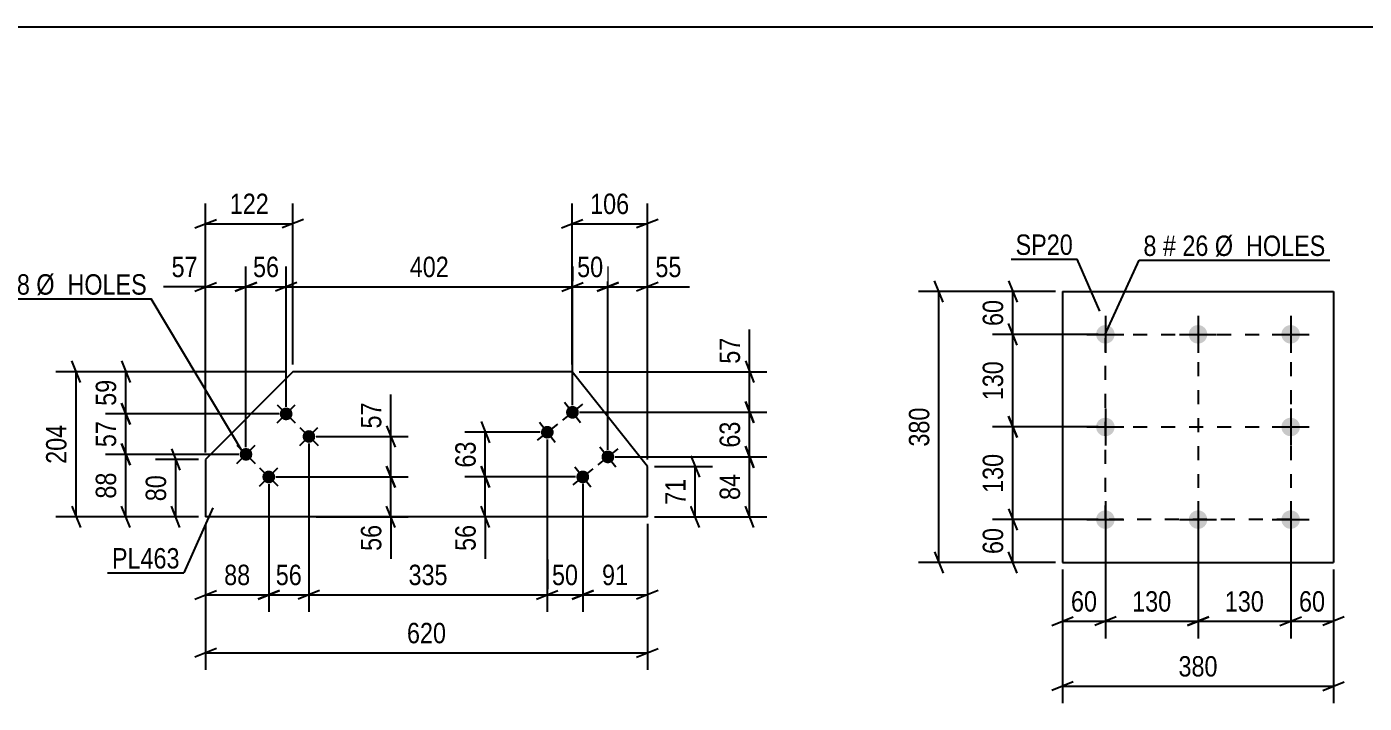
# Model space of a CAD drawing. Header units: millimetres. Extents: x 0 to 1189, y 0 to 841.
# Drawn here: x 353 to 540.7, y 199.9 to 294.8 of the extents above; entities that cross this region are included whole.
import ezdxf

# ---------------------------------------------------------------- set-up
doc = ezdxf.new("R2010")
doc.units = ezdxf.units.MM
doc.linetypes.add('DXK_LINE_DOT2', pattern=[3.9198, 1.9599, -1.9599])
doc.styles.add('Arial Narrow', font='ARIALN.TTF', dxfattribs={"height": 0.2})

# ---------------------------------------------------------------- blocks, each defined once
blk = doc.blocks.new('Part-570348649-55064 - 55063')
at = {"color": 2, "linetype": 'Continuous'}
for p, q in [((498.37, 257.64), (498.37, 219.64)), ((498.37, 257.64), (536.37, 257.64)), ((536.37, 257.64), (536.37, 219.64)), ((498.37, 219.64), (536.37, 219.64))]:
    blk.add_line(p, q, dxfattribs=at)
blk = doc.blocks.new('Bolt-570348649-55065 - 55063')
at = {"linetype": 'Continuous'}
for points in [[(504.37, 252.94, -1), (504.37, 250.34, -1)], [(517.37, 252.94, -1), (517.37, 250.34, -1)], [(530.37, 252.94, -1), (530.37, 250.34, -1)], [(504.37, 239.94, -1), (504.37, 237.34, -1)], [(530.37, 239.94, -1), (530.37, 237.34, -1)], [(504.37, 226.94, -1), (504.37, 224.34, -1)], [(517.37, 226.94, -1), (517.37, 224.34, -1)], [(530.37, 226.94, -1), (530.37, 224.34, -1)]]:
    blk.add_hatch(color=1, dxfattribs=at).paths.add_polyline_path(points)
at = {"color": 1, "linetype": 'Continuous'}
for p, q in [((504.37, 254.24), (504.37, 249.04)), ((517.37, 254.24), (517.37, 249.04)), ((530.37, 254.24), (530.37, 249.04)), ((501.77, 251.64), (506.97, 251.64)), ((514.77, 251.64), (519.97, 251.64)), ((527.77, 251.64), (532.97, 251.64)), ((504.37, 241.24), (504.37, 236.04)), ((530.37, 241.24), (530.37, 236.04)), ((501.77, 238.64), (506.97, 238.64)), ((527.77, 238.64), (532.97, 238.64)), ((504.37, 228.24), (504.37, 223.04)), ((517.37, 228.24), (517.37, 223.04)), ((530.37, 228.24), (530.37, 223.04)), ((501.77, 225.64), (506.97, 225.64)), ((514.77, 225.64), (519.97, 225.64)), ((527.77, 225.64), (532.97, 225.64))]:
    blk.add_line(p, q, dxfattribs=at)
blk = doc.blocks.new('Part-570348649-55357 - 55356')
at = {"color": 2, "linetype": 'Continuous'}
for p, q in [((390.37, 246.4), (378.12, 234.07)), ((429.53, 246.4), (390.37, 246.4)), ((440.1, 233.09), (429.53, 246.4)), ((378.12, 234.07), (378.12, 226.03)), ((440.1, 226.03), (440.1, 233.09)), ((440.1, 226.03), (378.12, 226.03))]:
    blk.add_line(p, q, dxfattribs=at)
blk = doc.blocks.new('Bolt-570348649-55358 - 55356')
at = {"linetype": 'Continuous'}
for points in [[(430.15, 239.99, -1), (429.03, 241.4, -1)], [(426.62, 237.2, -1), (425.51, 238.61, -1)], [(435.12, 233.73, -1), (434, 235.14, -1)], [(431.6, 230.93, -1), (430.48, 232.34, -1)]]:
    blk.add_hatch(color=1, dxfattribs=at).paths.add_polyline_path(points)
at = {"color": 1, "linetype": 'Continuous'}
for p, q in [((428.47, 242.11), (430.71, 239.29)), ((431, 241.82), (428.18, 239.58)), ((427.47, 239.02), (424.66, 236.78)), ((424.95, 239.31), (427.18, 236.49)), ((435.97, 235.55), (433.15, 233.32)), ((433.44, 235.84), (435.68, 233.03)), ((432.45, 232.76), (429.63, 230.52)), ((429.92, 233.05), (432.16, 230.23))]:
    blk.add_line(p, q, dxfattribs=at)
blk = doc.blocks.new('Bolt-570348649-55359 - 55356')
at = {"linetype": 'Continuous'}
for points in [[(390.05, 241.11, -1), (388.78, 239.84, -1)], [(393.24, 237.94, -1), (391.98, 236.67, -1)], [(384.41, 235.44, -1), (383.15, 234.16, -1)], [(387.61, 232.27, -1), (386.34, 230.99, -1)]]:
    blk.add_hatch(color=1, dxfattribs=at).paths.add_polyline_path(points)
at = {"color": 1, "linetype": 'Continuous'}
for p, q in [((388.14, 241.74), (390.69, 239.21)), ((388.15, 239.2), (390.68, 241.75)), ((391.33, 238.57), (393.89, 236.04)), ((391.34, 236.03), (393.88, 238.58)), ((382.5, 236.07), (385.06, 233.53)), ((382.51, 233.52), (385.05, 236.07)), ((385.7, 232.9), (388.25, 230.36)), ((385.7, 230.35), (388.24, 232.9))]:
    blk.add_line(p, q, dxfattribs=at)
blk = doc.blocks.new('Rectangle-570348649-60647 - 55063')
at = {"color": 1, "linetype": 'DXK_LINE_DOT2'}
blk.add_lwpolyline([(504.37, 251.64), (530.37, 251.64), (530.37, 225.64), (504.37, 225.64), (504.37, 251.64)], close=True, dxfattribs=at)
blk = doc.blocks.new('Line-570348649-60657 - 55063')
at = {"color": 1, "linetype": 'DXK_LINE_DOT2'}
blk.add_line((517.37, 251.64), (517.37, 225.64), dxfattribs=at)
blk = doc.blocks.new('Line-570348649-60664 - 55063')
at = {"color": 1, "linetype": 'DXK_LINE_DOT2'}
blk.add_line((504.37, 238.64), (530.37, 238.64), dxfattribs=at)
blk = doc.blocks.new('StraightDimension-570348649-55564 - 55063')
at = {"color": 7, "linetype": 'Continuous'}
for p, q in [((481.61, 256.14), (480.41, 259.14)), ((497.37, 257.64), (478.16, 257.64)), ((481.01, 219.64), (481.01, 257.64)), ((497.37, 219.64), (478.16, 219.64)), ((480.41, 221.14), (481.61, 218.14))]:
    blk.add_line(p, q, dxfattribs=at)
at = {"color": 0}
blk.add_wipeout([(480.26, 241.98), (476.06, 241.98), (476.06, 235.29), (480.26, 235.29)], dxfattribs=at)
at = {"color": 3, "style": 'Arial Narrow'}
blk.add_text('380', height=2.863, rotation=90.0002, dxfattribs=at).set_placement((479.66, 235.89))
blk = doc.blocks.new('StraightDimension-570348649-55568 - 55063')
at = {"color": 7, "linetype": 'Continuous'}
for p, q in [((530.37, 224.64), (530.37, 208.98)), ((536.37, 218.64), (536.37, 208.98)), ((528.87, 210.78), (531.87, 211.98)), ((530.37, 211.38), (536.37, 211.38)), ((537.87, 211.98), (534.87, 210.78))]:
    blk.add_line(p, q, dxfattribs=at)
at = {"color": 0}
blk.add_wipeout([(535.8, 212.13), (535.8, 216.33), (530.94, 216.33), (530.94, 212.13)], dxfattribs=at)
at = {"color": 3, "style": 'Arial Narrow'}
blk.add_text('60', height=2.863, dxfattribs=at).set_placement((531.54, 212.73))
blk = doc.blocks.new('StraightDimension-570348649-55571 - 55063')
at = {"color": 7, "linetype": 'Continuous'}
for p, q in [((504.37, 224.64), (504.37, 208.98)), ((498.37, 218.64), (498.37, 208.98)), ((496.87, 210.78), (499.87, 211.98)), ((498.37, 211.38), (504.37, 211.38)), ((505.87, 211.98), (502.87, 210.78))]:
    blk.add_line(p, q, dxfattribs=at)
at = {"color": 0}
blk.add_wipeout([(503.8, 212.13), (503.8, 216.33), (498.94, 216.33), (498.94, 212.13)], dxfattribs=at)
at = {"color": 3, "style": 'Arial Narrow'}
blk.add_text('60', height=2.863, dxfattribs=at).set_placement((499.54, 212.73))
blk = doc.blocks.new('StraightDimension-570348649-55584 - 55063')
at = {"color": 7, "linetype": 'Continuous'}
for p, q in [((498.37, 218.64), (498.37, 199.87)), ((536.37, 218.64), (536.37, 199.87)), ((499.87, 202.87), (496.87, 201.67)), ((534.87, 201.67), (537.87, 202.87)), ((498.37, 202.27), (536.37, 202.27))]:
    blk.add_line(p, q, dxfattribs=at)
at = {"color": 0}
blk.add_wipeout([(520.71, 203.02), (520.71, 207.22), (514.03, 207.22), (514.03, 203.02)], dxfattribs=at)
at = {"color": 3, "style": 'Arial Narrow'}
blk.add_text('380', height=2.863, dxfattribs=at).set_placement((514.63, 203.62))
blk = doc.blocks.new('StraightDimension-570348649-60598 - 55063')
at = {"color": 7, "linetype": 'Continuous'}
for p, q in [((490.77, 259.14), (491.97, 256.14)), ((497.37, 257.64), (488.52, 257.64)), ((491.37, 251.64), (491.37, 257.64)), ((503.37, 251.64), (488.52, 251.64)), ((491.97, 250.14), (490.77, 253.14))]:
    blk.add_line(p, q, dxfattribs=at)
at = {"color": 0}
blk.add_wipeout([(490.62, 257.06), (486.42, 257.06), (486.42, 252.21), (490.62, 252.21)], dxfattribs=at)
at = {"color": 3, "style": 'Arial Narrow'}
blk.add_text('60', height=2.863, rotation=90.0002, dxfattribs=at).set_placement((490.02, 252.81))
blk = doc.blocks.new('StraightDimension-570348649-60601 - 55063')
at = {"color": 7, "linetype": 'Continuous'}
for p, q in [((490.77, 227.14), (491.97, 224.14)), ((503.37, 225.64), (488.52, 225.64)), ((491.37, 219.64), (491.37, 225.64)), ((497.37, 219.64), (488.52, 219.64)), ((491.97, 218.14), (490.77, 221.14))]:
    blk.add_line(p, q, dxfattribs=at)
at = {"color": 0}
blk.add_wipeout([(490.62, 225.06), (486.42, 225.06), (486.42, 220.21), (490.62, 220.21)], dxfattribs=at)
at = {"color": 3, "style": 'Arial Narrow'}
blk.add_text('60', height=2.863, rotation=90.0002, dxfattribs=at).set_placement((490.02, 220.81))
blk = doc.blocks.new('StraightDimension-570348649-73463 - 55063')
at = {"color": 7, "linetype": 'Continuous'}
for p, q in [((504.37, 224.64), (504.37, 208.98)), ((517.37, 224.64), (517.37, 208.98)), ((505.87, 211.98), (502.87, 210.78)), ((504.37, 211.38), (517.37, 211.38)), ((515.87, 210.78), (518.87, 211.98))]:
    blk.add_line(p, q, dxfattribs=at)
at = {"color": 0}
blk.add_wipeout([(514.21, 212.13), (514.21, 216.33), (507.53, 216.33), (507.53, 212.13)], dxfattribs=at)
at = {"color": 3, "style": 'Arial Narrow'}
blk.add_text('130', height=2.863, dxfattribs=at).set_placement((508.13, 212.73))
blk = doc.blocks.new('StraightDimension-570348649-73465 - 55063')
at = {"color": 7, "linetype": 'Continuous'}
for p, q in [((517.37, 224.64), (517.37, 208.98)), ((530.37, 224.64), (530.37, 208.98)), ((518.87, 211.98), (515.87, 210.78)), ((517.37, 211.38), (530.37, 211.38)), ((528.87, 210.78), (531.87, 211.98))]:
    blk.add_line(p, q, dxfattribs=at)
at = {"color": 0}
blk.add_wipeout([(527.21, 212.13), (527.21, 216.33), (520.53, 216.33), (520.53, 212.13)], dxfattribs=at)
at = {"color": 3, "style": 'Arial Narrow'}
blk.add_text('130', height=2.863, dxfattribs=at).set_placement((521.13, 212.73))
blk = doc.blocks.new('StraightDimension-570348649-73485 - 55063')
at = {"color": 7, "linetype": 'Continuous'}
for p, q in [((503.37, 238.64), (488.52, 238.64)), ((491.97, 237.14), (490.77, 240.14)), ((491.37, 225.64), (491.37, 238.64)), ((490.77, 227.14), (491.97, 224.14)), ((503.37, 225.64), (488.52, 225.64))]:
    blk.add_line(p, q, dxfattribs=at)
at = {"color": 0}
blk.add_wipeout([(490.62, 235.48), (486.42, 235.48), (486.42, 228.79), (490.62, 228.79)], dxfattribs=at)
at = {"color": 3, "style": 'Arial Narrow'}
blk.add_text('130', height=2.863, rotation=90.0002, dxfattribs=at).set_placement((490.02, 229.39))
blk = doc.blocks.new('StraightDimension-570348649-73487 - 55063')
at = {"color": 7, "linetype": 'Continuous'}
for p, q in [((503.37, 251.64), (488.52, 251.64)), ((491.97, 250.14), (490.77, 253.14)), ((491.37, 238.64), (491.37, 251.64)), ((503.37, 238.64), (488.52, 238.64)), ((490.77, 240.14), (491.97, 237.14))]:
    blk.add_line(p, q, dxfattribs=at)
at = {"color": 0}
blk.add_wipeout([(490.62, 248.48), (486.42, 248.48), (486.42, 241.79), (490.62, 241.79)], dxfattribs=at)
at = {"color": 3, "style": 'Arial Narrow'}
blk.add_text('130', height=2.863, rotation=90.0002, dxfattribs=at).set_placement((490.02, 242.39))
blk = doc.blocks.new('StraightDimension-570348649-54243 - 49615')
at = {"color": 7, "linetype": 'Continuous'}
blk.add_line((132.52, 294.8), (986.15, 294.8), dxfattribs=at)
blk = doc.blocks.new('StraightDimension-570348649-59912 - 55356')
at = {"color": 7, "linetype": 'Continuous'}
for p, q in [((366.31, 247.9), (367.51, 244.9)), ((389.37, 246.4), (364.06, 246.4)), ((366.91, 240.47), (366.91, 246.4)), ((388.42, 240.47), (364.06, 240.47)), ((367.51, 238.97), (366.31, 241.97))]:
    blk.add_line(p, q, dxfattribs=at)
at = {"color": 0}
blk.add_wipeout([(366.16, 245.87), (361.96, 245.87), (361.96, 241.01), (366.16, 241.01)], dxfattribs=at)
at = {"color": 3, "style": 'Arial Narrow'}
blk.add_text('59', height=2.863, rotation=90.0002, dxfattribs=at).set_placement((365.56, 241.61))
blk = doc.blocks.new('StraightDimension-570348649-59814 - 55356')
at = {"color": 7, "linetype": 'Continuous'}
for p, q in [((378.12, 235.07), (378.12, 270.02)), ((390.37, 247.4), (390.37, 270.02)), ((376.62, 266.57), (379.62, 267.77)), ((378.12, 267.17), (390.37, 267.17)), ((391.87, 267.77), (388.87, 266.57))]:
    blk.add_line(p, q, dxfattribs=at)
at = {"color": 0}
blk.add_wipeout([(387.59, 267.92), (387.59, 272.12), (380.9, 272.12), (380.9, 267.92)], dxfattribs=at)
at = {"color": 3, "style": 'Arial Narrow'}
blk.add_text('122', height=2.863, dxfattribs=at).set_placement((381.5, 268.52))
blk = doc.blocks.new('StraightDimension-570348649-59846 - 55356')
at = {"color": 7, "linetype": 'Continuous'}
for p, q in [((383.78, 235.8), (383.78, 261.17)), ((389.42, 241.47), (389.42, 261.17)), ((382.28, 257.72), (385.28, 258.92)), ((383.78, 258.32), (389.42, 258.32)), ((390.92, 258.92), (387.92, 257.72))]:
    blk.add_line(p, q, dxfattribs=at)
at = {"color": 0}
blk.add_wipeout([(389.03, 259.07), (389.03, 263.27), (384.17, 263.27), (384.17, 259.07)], dxfattribs=at)
at = {"color": 3, "style": 'Arial Narrow'}
blk.add_text('56', height=2.863, dxfattribs=at).set_placement((384.77, 259.67))
blk = doc.blocks.new('StraightDimension-570348649-60036 - 55356')
at = {"color": 7, "linetype": 'Continuous'}
for p, q in [((416.76, 233.14), (417.96, 230.14)), ((430.04, 231.64), (414.51, 231.64)), ((417.36, 226.03), (417.36, 231.64)), ((417.96, 224.53), (416.76, 227.53)), ((430.04, 226.03), (414.51, 226.03))]:
    blk.add_line(p, q, dxfattribs=at)
at = {"color": 0}
blk.add_wipeout([(416.61, 225.5), (412.41, 225.5), (412.41, 220.65), (416.61, 220.65)], dxfattribs=at)
at = {"color": 7, "linetype": 'Continuous'}
blk.add_line((417.36, 226.03), (417.36, 220.12), dxfattribs=at)
blk.add_line((417.36, 226.03), (417.36, 220.12), dxfattribs=at)
at = {"color": 3, "style": 'Arial Narrow'}
blk.add_text('56', height=2.863, rotation=90.0002, dxfattribs=at).set_placement((416.01, 221.25))
blk = doc.blocks.new('StraightDimension-570348649-59972 - 55356')
at = {"color": 7, "linetype": 'Continuous'}
for p, q in [((392.61, 236.3), (392.61, 212.7)), ((386.97, 230.63), (386.97, 212.7)), ((385.47, 214.5), (388.47, 215.7)), ((386.97, 215.1), (392.61, 215.1)), ((394.11, 215.7), (391.11, 214.5))]:
    blk.add_line(p, q, dxfattribs=at)
at = {"color": 0}
blk.add_wipeout([(392.22, 215.85), (392.22, 220.05), (387.36, 220.05), (387.36, 215.85)], dxfattribs=at)
at = {"color": 3, "style": 'Arial Narrow'}
blk.add_text('56', height=2.863, dxfattribs=at).set_placement((387.96, 216.45))
blk = doc.blocks.new('StraightDimension-570348649-59913 - 55356')
at = {"color": 7, "linetype": 'Continuous'}
for p, q in [((388.42, 240.47), (364.06, 240.47)), ((366.31, 241.97), (367.51, 238.97)), ((366.91, 234.8), (366.91, 240.47)), ((382.78, 234.8), (364.06, 234.8)), ((367.51, 233.3), (366.31, 236.3))]:
    blk.add_line(p, q, dxfattribs=at)
at = {"color": 0}
blk.add_wipeout([(366.16, 240.06), (361.96, 240.06), (361.96, 235.21), (366.16, 235.21)], dxfattribs=at)
at = {"color": 3, "style": 'Arial Narrow'}
blk.add_text('57', height=2.863, rotation=90.0002, dxfattribs=at).set_placement((365.56, 235.81))
blk = doc.blocks.new('StraightDimension-570348649-59812 - 55356')
at = {"color": 7, "linetype": 'Continuous'}
for p, q in [((429.53, 247.4), (429.53, 270.02)), ((440.1, 234.09), (440.1, 270.02)), ((428.03, 266.57), (431.03, 267.77)), ((429.53, 267.17), (440.1, 267.17)), ((441.6, 267.77), (438.6, 266.57))]:
    blk.add_line(p, q, dxfattribs=at)
at = {"color": 0}
blk.add_wipeout([(438.16, 267.92), (438.16, 272.12), (431.47, 272.12), (431.47, 267.92)], dxfattribs=at)
at = {"color": 3, "style": 'Arial Narrow'}
blk.add_text('106', height=2.863, dxfattribs=at).set_placement((432.07, 268.52))
blk = doc.blocks.new('StraightDimension-570348649-59843 - 55356')
at = {"color": 7, "linetype": 'Continuous'}
for p, q in [((434.56, 235.43), (434.56, 261.17)), ((440.1, 234.09), (440.1, 261.17)), ((433.06, 257.72), (436.06, 258.92)), ((434.56, 258.32), (440.1, 258.32)), ((441.6, 258.92), (438.6, 257.72))]:
    blk.add_line(p, q, dxfattribs=at)
at = {"color": 0}
blk.add_wipeout([(445.48, 259.07), (445.48, 263.27), (440.63, 263.27), (440.63, 259.07)], dxfattribs=at)
at = {"color": 7, "linetype": 'Continuous'}
blk.add_line((440.1, 258.32), (446.01, 258.32), dxfattribs=at)
blk.add_line((440.1, 258.32), (446.01, 258.32), dxfattribs=at)
at = {"color": 3, "style": 'Arial Narrow'}
blk.add_text('55', height=2.863, dxfattribs=at).set_placement((441.23, 259.67))
blk = doc.blocks.new('StraightDimension-570348649-59844 - 55356')
at = {"color": 7, "linetype": 'Continuous'}
for p, q in [((429.59, 241.7), (429.59, 261.17)), ((434.56, 235.43), (434.56, 261.17)), ((428.09, 257.72), (431.09, 258.92)), ((429.59, 258.32), (434.56, 258.32)), ((436.06, 258.92), (433.06, 257.72))]:
    blk.add_line(p, q, dxfattribs=at)
at = {"color": 0}
blk.add_wipeout([(434.5, 259.07), (434.5, 263.27), (429.65, 263.27), (429.65, 259.07)], dxfattribs=at)
at = {"color": 3, "style": 'Arial Narrow'}
blk.add_text('50', height=2.863, dxfattribs=at).set_placement((430.25, 259.67))
blk = doc.blocks.new('StraightDimension-570348649-59845 - 55356')
at = {"color": 7, "linetype": 'Continuous'}
for p, q in [((389.42, 241.47), (389.42, 261.17)), ((429.59, 241.7), (429.59, 261.17)), ((390.92, 258.92), (387.92, 257.72)), ((389.42, 258.32), (429.59, 258.32)), ((428.09, 257.72), (431.09, 258.92))]:
    blk.add_line(p, q, dxfattribs=at)
at = {"color": 0}
blk.add_wipeout([(412.84, 259.07), (412.84, 263.27), (406.16, 263.27), (406.16, 259.07)], dxfattribs=at)
at = {"color": 3, "style": 'Arial Narrow'}
blk.add_text('402', height=2.863, dxfattribs=at).set_placement((406.76, 259.67))
blk = doc.blocks.new('StraightDimension-570348649-59970 - 55356')
at = {"color": 7, "linetype": 'Continuous'}
for p, q in [((426.06, 236.9), (426.06, 212.7)), ((431.04, 230.64), (431.04, 212.7)), ((424.56, 214.5), (427.56, 215.7)), ((426.06, 215.1), (431.04, 215.1)), ((432.54, 215.7), (429.54, 214.5))]:
    blk.add_line(p, q, dxfattribs=at)
at = {"color": 0}
blk.add_wipeout([(430.98, 215.85), (430.98, 220.05), (426.12, 220.05), (426.12, 215.85)], dxfattribs=at)
at = {"color": 3, "style": 'Arial Narrow'}
blk.add_text('50', height=2.863, dxfattribs=at).set_placement((426.72, 216.45))
blk = doc.blocks.new('StraightDimension-570348649-59847 - 55356')
at = {"color": 7, "linetype": 'Continuous'}
for p, q in [((378.12, 235.07), (378.12, 261.17)), ((383.78, 235.8), (383.78, 261.17)), ((376.62, 257.72), (379.62, 258.92)), ((378.12, 258.32), (383.78, 258.32)), ((385.28, 258.92), (382.28, 257.72))]:
    blk.add_line(p, q, dxfattribs=at)
at = {"color": 0}
blk.add_wipeout([(377.6, 259.07), (377.6, 263.27), (372.74, 263.27), (372.74, 259.07)], dxfattribs=at)
at = {"color": 7, "linetype": 'Continuous'}
blk.add_line((378.12, 258.32), (372.22, 258.32), dxfattribs=at)
blk.add_line((378.12, 258.32), (372.22, 258.32), dxfattribs=at)
at = {"color": 3, "style": 'Arial Narrow'}
blk.add_text('57', height=2.863, dxfattribs=at).set_placement((373.34, 259.67))
blk = doc.blocks.new('StraightDimension-570348649-59969 - 55356')
at = {"color": 7, "linetype": 'Continuous'}
for p, q in [((431.04, 230.64), (431.04, 212.7)), ((440.1, 225.03), (440.1, 212.7)), ((429.54, 214.5), (432.54, 215.7)), ((431.04, 215.1), (440.1, 215.1)), ((441.6, 215.7), (438.6, 214.5))]:
    blk.add_line(p, q, dxfattribs=at)
at = {"color": 0}
blk.add_wipeout([(438, 215.85), (438, 220.05), (433.14, 220.05), (433.14, 215.85)], dxfattribs=at)
at = {"color": 3, "style": 'Arial Narrow'}
blk.add_text('91', height=2.863, dxfattribs=at).set_placement((433.74, 216.45))
blk = doc.blocks.new('StraightDimension-570348649-59905 - 55356')
at = {"color": 7, "linetype": 'Continuous'}
for p, q in [((373.32, 235.57), (374.52, 232.57)), ((377.12, 234.07), (371.07, 234.07)), ((373.92, 226.03), (373.92, 234.07)), ((374.52, 224.53), (373.32, 227.53)), ((377.12, 226.03), (371.07, 226.03))]:
    blk.add_line(p, q, dxfattribs=at)
at = {"color": 0}
blk.add_wipeout([(373.17, 232.48), (368.97, 232.48), (368.97, 227.62), (373.17, 227.62)], dxfattribs=at)
at = {"color": 3, "style": 'Arial Narrow'}
blk.add_text('80', height=2.863, rotation=90.0002, dxfattribs=at).set_placement((372.57, 228.22))
blk = doc.blocks.new('StraightDimension-570348649-59914 - 55356')
at = {"color": 7, "linetype": 'Continuous'}
for p, q in [((382.78, 234.8), (364.06, 234.8)), ((366.31, 236.3), (367.51, 233.3)), ((366.91, 226.03), (366.91, 234.8)), ((367.51, 224.53), (366.31, 227.53)), ((377.12, 226.03), (364.06, 226.03))]:
    blk.add_line(p, q, dxfattribs=at)
at = {"color": 0}
blk.add_wipeout([(366.16, 232.84), (361.96, 232.84), (361.96, 227.99), (366.16, 227.99)], dxfattribs=at)
at = {"color": 3, "style": 'Arial Narrow'}
blk.add_text('88', height=2.863, rotation=90.0002, dxfattribs=at).set_placement((365.56, 228.59))
blk = doc.blocks.new('StraightDimension-570348649-59935 - 55356')
at = {"color": 7, "linetype": 'Continuous'}
for p, q in [((453.85, 247.9), (455.05, 244.9)), ((430.53, 246.4), (456.85, 246.4)), ((454.45, 240.7), (454.45, 246.4)), ((455.05, 239.2), (453.85, 242.2)), ((430.59, 240.7), (456.85, 240.7))]:
    blk.add_line(p, q, dxfattribs=at)
at = {"color": 0}
blk.add_wipeout([(453.7, 251.78), (449.5, 251.78), (449.5, 246.92), (453.7, 246.92)], dxfattribs=at)
at = {"color": 7, "linetype": 'Continuous'}
blk.add_line((454.45, 246.4), (454.45, 252.31), dxfattribs=at)
blk.add_line((454.45, 246.4), (454.45, 252.31), dxfattribs=at)
at = {"color": 3, "style": 'Arial Narrow'}
blk.add_text('57', height=2.863, rotation=90.0002, dxfattribs=at).set_placement((453.1, 247.52))
blk = doc.blocks.new('StraightDimension-570348649-59936 - 55356')
at = {"color": 7, "linetype": 'Continuous'}
for p, q in [((453.85, 242.2), (455.05, 239.2)), ((430.59, 240.7), (456.85, 240.7)), ((454.45, 234.43), (454.45, 240.7)), ((455.05, 232.93), (453.85, 235.93)), ((435.56, 234.43), (456.85, 234.43))]:
    blk.add_line(p, q, dxfattribs=at)
at = {"color": 0}
blk.add_wipeout([(453.7, 240), (449.5, 240), (449.5, 235.14), (453.7, 235.14)], dxfattribs=at)
at = {"color": 3, "style": 'Arial Narrow'}
blk.add_text('63', height=2.863, rotation=90.0002, dxfattribs=at).set_placement((453.1, 235.74))
blk = doc.blocks.new('StraightDimension-570348649-59937 - 55356')
at = {"color": 7, "linetype": 'Continuous'}
for p, q in [((453.85, 235.93), (455.05, 232.93)), ((435.56, 234.43), (456.85, 234.43)), ((454.45, 226.03), (454.45, 234.43)), ((455.05, 224.53), (453.85, 227.53)), ((441.1, 226.03), (456.85, 226.03))]:
    blk.add_line(p, q, dxfattribs=at)
at = {"color": 0}
blk.add_wipeout([(453.7, 232.66), (449.5, 232.66), (449.5, 227.8), (453.7, 227.8)], dxfattribs=at)
at = {"color": 3, "style": 'Arial Narrow'}
blk.add_text('84', height=2.863, rotation=90.0002, dxfattribs=at).set_placement((453.1, 228.4))
blk = doc.blocks.new('StraightDimension-570348649-59958 - 55356')
at = {"color": 7, "linetype": 'Continuous'}
for p, q in [((441.1, 233.09), (449.22, 233.09)), ((446.22, 234.59), (447.42, 231.59)), ((446.82, 226.03), (446.82, 233.09)), ((447.42, 224.53), (446.22, 227.53)), ((441.1, 226.03), (449.22, 226.03))]:
    blk.add_line(p, q, dxfattribs=at)
at = {"color": 0}
blk.add_wipeout([(446.07, 231.99), (441.87, 231.99), (441.87, 227.13), (446.07, 227.13)], dxfattribs=at)
at = {"color": 3, "style": 'Arial Narrow'}
blk.add_text('71', height=2.863, rotation=90.0002, dxfattribs=at).set_placement((445.47, 227.73))
blk = doc.blocks.new('StraightDimension-570348649-60035 - 55356')
at = {"color": 7, "linetype": 'Continuous'}
for p, q in [((416.76, 239.4), (417.96, 236.4)), ((425.06, 237.9), (414.51, 237.9)), ((417.36, 231.64), (417.36, 237.9)), ((417.96, 230.14), (416.76, 233.14)), ((430.04, 231.64), (414.51, 231.64))]:
    blk.add_line(p, q, dxfattribs=at)
at = {"color": 0}
blk.add_wipeout([(416.61, 237.2), (412.41, 237.2), (412.41, 232.34), (416.61, 232.34)], dxfattribs=at)
at = {"color": 3, "style": 'Arial Narrow'}
blk.add_text('63', height=2.863, rotation=90.0002, dxfattribs=at).set_placement((416.01, 232.94))
blk = doc.blocks.new('StraightDimension-570348649-59971 - 55356')
at = {"color": 7, "linetype": 'Continuous'}
for p, q in [((426.06, 236.9), (426.06, 212.7)), ((392.61, 236.3), (392.61, 212.7)), ((394.11, 215.7), (391.11, 214.5)), ((392.61, 215.1), (426.06, 215.1)), ((424.56, 214.5), (427.56, 215.7))]:
    blk.add_line(p, q, dxfattribs=at)
at = {"color": 0}
blk.add_wipeout([(412.68, 215.85), (412.68, 220.05), (405.99, 220.05), (405.99, 215.85)], dxfattribs=at)
at = {"color": 3, "style": 'Arial Narrow'}
blk.add_text('335', height=2.863, dxfattribs=at).set_placement((406.59, 216.45))
blk = doc.blocks.new('StraightDimension-570348649-59973 - 55356')
at = {"color": 7, "linetype": 'Continuous'}
for p, q in [((386.97, 230.63), (386.97, 212.7)), ((378.12, 225.03), (378.12, 212.7)), ((376.62, 214.5), (379.62, 215.7)), ((378.12, 215.1), (386.97, 215.1)), ((388.47, 215.7), (385.47, 214.5))]:
    blk.add_line(p, q, dxfattribs=at)
at = {"color": 0}
blk.add_wipeout([(384.98, 215.85), (384.98, 220.05), (380.12, 220.05), (380.12, 215.85)], dxfattribs=at)
at = {"color": 3, "style": 'Arial Narrow'}
blk.add_text('88', height=2.863, dxfattribs=at).set_placement((380.72, 216.45))
blk = doc.blocks.new('StraightDimension-570348649-60006 - 55356')
at = {"color": 7, "linetype": 'Continuous'}
for p, q in [((378.12, 225.03), (378.12, 204.54)), ((440.1, 225.03), (440.1, 204.54)), ((379.62, 207.54), (376.62, 206.34)), ((378.12, 206.94), (440.1, 206.94)), ((438.6, 206.34), (441.6, 207.54))]:
    blk.add_line(p, q, dxfattribs=at)
at = {"color": 0}
blk.add_wipeout([(412.46, 207.69), (412.46, 211.89), (405.77, 211.89), (405.77, 207.69)], dxfattribs=at)
at = {"color": 3, "style": 'Arial Narrow'}
blk.add_text('620', height=2.863, dxfattribs=at).set_placement((406.37, 208.29))
blk = doc.blocks.new('StraightDimension-570348649-60011 - 55356')
at = {"color": 7, "linetype": 'Continuous'}
for p, q in [((403.52, 238.8), (404.72, 235.8)), ((393.61, 237.3), (406.52, 237.3)), ((404.12, 231.63), (404.12, 237.3)), ((404.72, 230.13), (403.52, 233.13)), ((387.97, 231.63), (406.52, 231.63))]:
    blk.add_line(p, q, dxfattribs=at)
at = {"color": 0}
blk.add_wipeout([(403.37, 242.69), (399.17, 242.69), (399.17, 237.83), (403.37, 237.83)], dxfattribs=at)
at = {"color": 7, "linetype": 'Continuous'}
blk.add_line((404.12, 237.3), (404.12, 243.21), dxfattribs=at)
blk.add_line((404.12, 237.3), (404.12, 243.21), dxfattribs=at)
at = {"color": 3, "style": 'Arial Narrow'}
blk.add_text('57', height=2.863, rotation=90.0002, dxfattribs=at).set_placement((402.77, 238.43))
blk = doc.blocks.new('StraightDimension-570348649-60012 - 55356')
at = {"color": 7, "linetype": 'Continuous'}
for p, q in [((403.52, 233.13), (404.72, 230.13)), ((387.97, 231.63), (406.52, 231.63)), ((404.12, 226.03), (404.12, 231.63)), ((404.72, 224.53), (403.52, 227.53)), ((393.61, 226.03), (406.52, 226.03))]:
    blk.add_line(p, q, dxfattribs=at)
at = {"color": 0}
blk.add_wipeout([(403.37, 225.5), (399.17, 225.5), (399.17, 220.65), (403.37, 220.65)], dxfattribs=at)
at = {"color": 7, "linetype": 'Continuous'}
blk.add_line((404.12, 226.03), (404.12, 220.12), dxfattribs=at)
blk.add_line((404.12, 226.03), (404.12, 220.12), dxfattribs=at)
at = {"color": 3, "style": 'Arial Narrow'}
blk.add_text('56', height=2.863, rotation=90.0002, dxfattribs=at).set_placement((402.77, 221.25))
blk = doc.blocks.new('StraightDimension-570348649-60066 - 55356')
at = {"color": 7, "linetype": 'Continuous'}
for p, q in [((360.54, 244.9), (359.34, 247.9)), ((389.37, 246.4), (357.09, 246.4)), ((359.94, 226.03), (359.94, 246.4)), ((359.34, 227.53), (360.54, 224.53)), ((377.12, 226.03), (357.09, 226.03))]:
    blk.add_line(p, q, dxfattribs=at)
at = {"color": 0}
blk.add_wipeout([(359.19, 239.56), (354.99, 239.56), (354.99, 232.87), (359.19, 232.87)], dxfattribs=at)
at = {"color": 3, "style": 'Arial Narrow'}
blk.add_text('204', height=2.863, rotation=90.0002, dxfattribs=at).set_placement((358.59, 233.47))
blk = doc.blocks.new('Mark-570348649-60639 - 55063')
at = {"color": 0}
blk.add_wipeout([(499.81, 262.79), (499.81, 265.79), (491.77, 265.79), (491.77, 262.79)], dxfattribs=at)
blk.add_wipeout([(499.81, 262.79), (499.81, 265.79), (491.77, 265.79), (491.77, 262.79)], dxfattribs=at)
at = {"color": 30, "linetype": 'Continuous'}
for p in [(491.17, 262.19), (503.61, 254.88)]:
    blk.add_line(p, (500.41, 262.19), dxfattribs=at)
at = {"color": 3, "style": 'Arial Narrow'}
blk.add_text('SP20', height=2.863, dxfattribs=at).set_placement((491.77, 262.79))
blk = doc.blocks.new('Mark-570348649-56359 - 55063')
at = {"color": 0}
blk.add_wipeout([(511.54, 262.64), (511.54, 265.64), (509.71, 265.64), (509.71, 262.64)], dxfattribs=at)
blk.add_wipeout([(511.54, 262.64), (511.54, 265.64), (509.71, 265.64), (509.71, 262.64)], dxfattribs=at)
at = {"color": 7, "linetype": 'Continuous'}
blk.add_line((504.27, 251.52), (509.11, 262.04), dxfattribs=at)
at = {"color": 3, "style": 'Arial Narrow'}
blk.add_text('8', height=2.86, dxfattribs=at).set_placement((509.71, 262.64))
at = {"color": 0}
blk.add_wipeout([(514.27, 262.64), (514.27, 265.64), (512.44, 265.64), (512.44, 262.64)], dxfattribs=at)
blk.add_wipeout([(514.27, 262.64), (514.27, 265.64), (512.44, 265.64), (512.44, 262.64)], dxfattribs=at)
blk.add_wipeout([(518.83, 262.64), (518.83, 265.64), (515.17, 265.64), (515.17, 262.64)], dxfattribs=at)
blk.add_wipeout([(518.83, 262.64), (518.83, 265.64), (515.17, 265.64), (515.17, 262.64)], dxfattribs=at)
at = {"color": 3, "style": 'Arial Narrow'}
for s, height, p in [('#', 2.86, (512.44, 262.64)), ('26', 2.863, (515.17, 262.64))]:
    blk.add_text(s, height=height, dxfattribs=at).set_placement(p)
at = {"color": 0}
blk.add_wipeout([(535.25, 262.64), (535.25, 265.64), (519.73, 265.64), (519.73, 262.64)], dxfattribs=at)
blk.add_wipeout([(535.25, 262.64), (535.25, 265.64), (519.73, 265.64), (519.73, 262.64)], dxfattribs=at)
at = {"color": 7, "linetype": 'Continuous'}
blk.add_line((509.11, 262.04), (535.85, 262.04), dxfattribs=at)
at = {"color": 3, "style": 'Arial Narrow'}
blk.add_text('Ø  HOLES', height=2.863, dxfattribs=at).set_placement((519.73, 262.64))
blk = doc.blocks.new('MarkSet-570348649-59801 - 55356')
at = {"color": 0}
blk.add_wipeout([(346.18, 257.21), (346.18, 260.21), (344.35, 260.21), (344.35, 257.21)], dxfattribs=at)
blk.add_wipeout([(346.18, 257.21), (346.18, 260.21), (344.35, 260.21), (344.35, 257.21)], dxfattribs=at)
at = {"color": 3, "style": 'Arial Narrow'}
blk.add_text('8', height=2.86, dxfattribs=at).set_placement((344.35, 257.21))
at = {"color": 0}
blk.add_wipeout([(348.91, 257.21), (348.91, 260.21), (347.08, 260.21), (347.08, 257.21)], dxfattribs=at)
blk.add_wipeout([(348.91, 257.21), (348.91, 260.21), (347.08, 260.21), (347.08, 257.21)], dxfattribs=at)
blk.add_wipeout([(353.46, 257.21), (353.46, 260.21), (349.81, 260.21), (349.81, 257.21)], dxfattribs=at)
blk.add_wipeout([(353.46, 257.21), (353.46, 260.21), (349.81, 260.21), (349.81, 257.21)], dxfattribs=at)
at = {"color": 3, "style": 'Arial Narrow'}
for s, height, p in [('#', 2.86, (347.08, 257.21)), ('18', 2.863, (349.81, 257.21))]:
    blk.add_text(s, height=height, dxfattribs=at).set_placement(p)
at = {"color": 0}
blk.add_wipeout([(369.89, 257.21), (369.89, 260.21), (354.36, 260.21), (354.36, 257.21)], dxfattribs=at)
blk.add_wipeout([(369.89, 257.21), (369.89, 260.21), (354.36, 260.21), (354.36, 257.21)], dxfattribs=at)
at = {"color": 7, "linetype": 'Continuous'}
for p in [(343.75, 256.61), (383.65, 234.55)]:
    blk.add_line(p, (370.49, 256.61), dxfattribs=at)
at = {"color": 3, "style": 'Arial Narrow'}
blk.add_text('Ø  HOLES', height=2.863, dxfattribs=at).set_placement((354.36, 257.21))
blk = doc.blocks.new('Mark-570348649-56419 - 55356')
at = {"color": 0}
blk.add_wipeout([(374.47, 218.78), (374.47, 221.78), (364.97, 221.78), (364.97, 218.78)], dxfattribs=at)
blk.add_wipeout([(374.47, 218.78), (374.47, 221.78), (364.97, 221.78), (364.97, 218.78)], dxfattribs=at)
at = {"color": 30, "linetype": 'Continuous'}
for p in [(379.12, 227.29), (364.37, 218.18)]:
    blk.add_line(p, (375.07, 218.18), dxfattribs=at)
at = {"color": 3, "style": 'Arial Narrow'}
blk.add_text('PL463', height=2.863, dxfattribs=at).set_placement((364.97, 218.78))

msp = doc.modelspace()

# ---------------------------------------------------------------- block references
for name in ['StraightDimension-570348649-54243 - 49615', 'StraightDimension-570348649-55564 - 55063', 'Part-570348649-55064 - 55063', 'Bolt-570348649-55065 - 55063', 'Rectangle-570348649-60647 - 55063', 'Line-570348649-60657 - 55063', 'Part-570348649-55357 - 55356', 'Bolt-570348649-55358 - 55356', 'Bolt-570348649-55359 - 55356', 'Line-570348649-60664 - 55063']:
    msp.add_blockref(name, (0, 0))

# ---------------------------------------------------------------- next in the draw order: block references
for name in ['StraightDimension-570348649-59812 - 55356', 'StraightDimension-570348649-60598 - 55063', 'StraightDimension-570348649-59912 - 55356', 'StraightDimension-570348649-60036 - 55356', 'StraightDimension-570348649-55571 - 55063', 'StraightDimension-570348649-55568 - 55063']:
    msp.add_blockref(name, (0, 0))

# ---------------------------------------------------------------- next in the draw order: block references
for name in ['StraightDimension-570348649-59814 - 55356', 'Mark-570348649-60639 - 55063', 'StraightDimension-570348649-59843 - 55356', 'StraightDimension-570348649-55584 - 55063']:
    msp.add_blockref(name, (0, 0))

# ---------------------------------------------------------------- next in the draw order: block references
for name in ['StraightDimension-570348649-59846 - 55356', 'StraightDimension-570348649-59844 - 55356', 'StraightDimension-570348649-60601 - 55063']:
    msp.add_blockref(name, (0, 0))

# ---------------------------------------------------------------- next in the draw order: block references
for name in ['StraightDimension-570348649-59970 - 55356', 'StraightDimension-570348649-59972 - 55356', 'StraightDimension-570348649-73463 - 55063']:
    msp.add_blockref(name, (0, 0))

# ---------------------------------------------------------------- next in the draw order: block references
for name in ['StraightDimension-570348649-59913 - 55356', 'StraightDimension-570348649-73485 - 55063', 'StraightDimension-570348649-59969 - 55356', 'StraightDimension-570348649-73465 - 55063']:
    msp.add_blockref(name, (0, 0))

# ---------------------------------------------------------------- next in the draw order: block references
for name in ['StraightDimension-570348649-59847 - 55356', 'StraightDimension-570348649-59845 - 55356', 'StraightDimension-570348649-73487 - 55063']:
    msp.add_blockref(name, (0, 0))

# ---------------------------------------------------------------- next in the draw order: block references
for name in ['Mark-570348649-56359 - 55063', 'StraightDimension-570348649-59935 - 55356', 'StraightDimension-570348649-59905 - 55356']:
    msp.add_blockref(name, (0, 0))

# ---------------------------------------------------------------- next in the draw order: block references
for name in ['StraightDimension-570348649-59936 - 55356', 'StraightDimension-570348649-59914 - 55356']:
    msp.add_blockref(name, (0, 0))

# ---------------------------------------------------------------- next in the draw order: block references
for name in ['StraightDimension-570348649-60035 - 55356', 'StraightDimension-570348649-59937 - 55356', 'StraightDimension-570348649-59973 - 55356']:
    msp.add_blockref(name, (0, 0))

# ---------------------------------------------------------------- next in the draw order: block references
for name in ['StraightDimension-570348649-59971 - 55356', 'StraightDimension-570348649-59958 - 55356']:
    msp.add_blockref(name, (0, 0))

# ---------------------------------------------------------------- next in the draw order: block references
for name in ['StraightDimension-570348649-60011 - 55356', 'StraightDimension-570348649-60006 - 55356']:
    msp.add_blockref(name, (0, 0))

# ---------------------------------------------------------------- next in the draw order: block references
msp.add_blockref('StraightDimension-570348649-60012 - 55356', (0, 0))

# ---------------------------------------------------------------- next in the draw order: block references
msp.add_blockref('StraightDimension-570348649-60066 - 55356', (0, 0))

# ---------------------------------------------------------------- next in the draw order: block references
for name in ['MarkSet-570348649-59801 - 55356', 'Mark-570348649-56419 - 55356']:
    msp.add_blockref(name, (0, 0))

doc.saveas('drawing.dxf')
